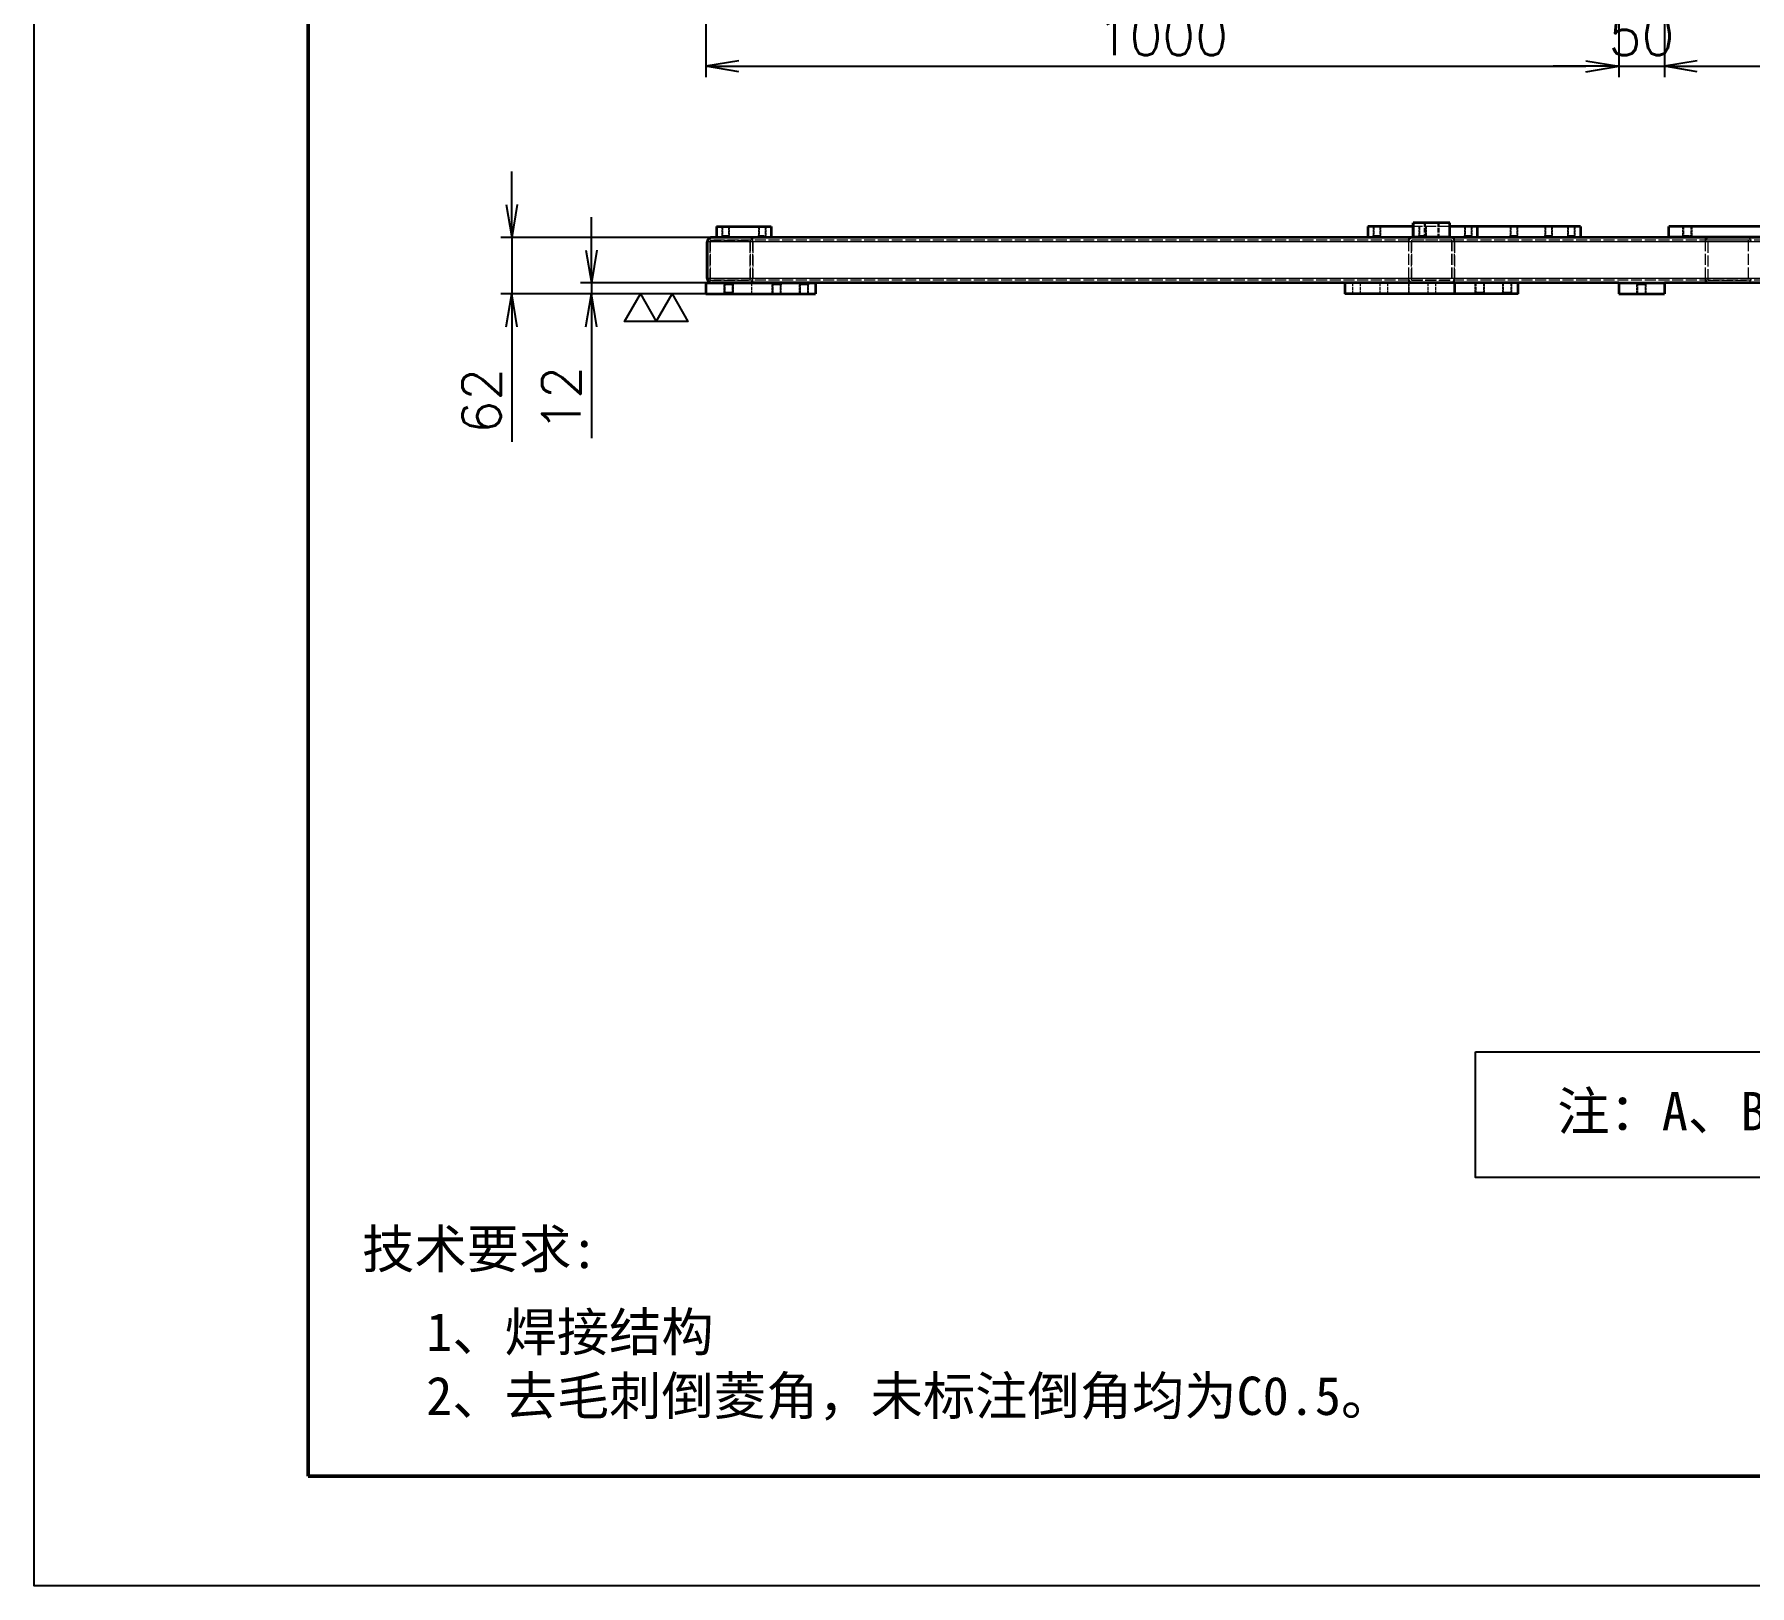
# Model space of a CAD drawing. Header units: millimetres. Extents: x -73083 to 81340, y -6859 to 6812.
# Drawn here: x -31801 to -29922, y -6850 to -5150 of the extents above; entities that cross this region are included whole.
import ezdxf

# ---------------------------------------------------------------- set-up
doc = ezdxf.new("R2010")
doc.units = ezdxf.units.MM
doc.linetypes.add('AM_ISO02W050', pattern=[7.5, 6, -1.5])
doc.linetypes.add('DASHED', pattern=[15, 12, -3])
doc.layers.add('A3', color=7, linetype='Continuous', plot=False)
for name, color, linetype, lineweight in [('AM_HID', 1, 'AM_ISO02W050', 25), ('AM_VIS', 7, 'Continuous', 50), ('SOLID LINE', 7, 'Continuous', 30)]:
    doc.layers.add(name, color=color, linetype=linetype, lineweight=lineweight)
doc.layers.add('word_dim', color=253, linetype='Continuous')
doc.styles.get("Standard").update_dxf_attribs({"font": 'romans.shx', "bigfont": 'bigfont.shx'})
doc.dimstyles.new('STANDARD1-12', dxfattribs={"dimscale": 12, "dimtxt": 3.5, "dimasz": 3, "dimexe": 1, "dimexo": 0, "dimgap": 1, "dimtad": 3, "dimdec": 1, "dimdsep": 46, "dimtxsty": 'Standard', "dimblk1": 'OPEN', "dimblk2": 'OPEN', "dimsah": 1, "dimcen": 0, "dimclrd": 256, "dimclre": 256, "dimclrt": 3, "dimadec": 0, "dimazin": 0, "dimtfac": 1, "dimtdec": 1, "dimtmove": 0, "dimatfit": 3, "dimldrblk": 'OPEN', "dimfxl": 0, "dimtolj": 1, "dimtzin": 0, "dimarcsym": 0})

# ---------------------------------------------------------------- blocks, each defined once
blk = doc.blocks.new('_Open')
at = {"color": 0, "lineweight": -2}
for p, q in [((-1, 0.167), (0, 0)), ((-1, -0.167), (0, 0)), ((0, 0), (-1, 0))]:
    blk.add_line(p, q, dxfattribs=at)
blk = doc.blocks.new('*D945')
at = {"layer": 'DEFPOINTS', "color": 0, "ltscale": 2}
for p in [(-31065.4, -4973.7), (-30065.3, -4973.8), (-30065.3, -5185.4)]:
    blk.add_point(p, dxfattribs=at)
at = {"layer": 'word_dim', "lineweight": -2, "ltscale": 2}
for p, q in [((-31065.4, -4973.7), (-31065.4, -5197.4)), ((-30065.3, -4973.8), (-30065.3, -5197.4)), ((-31029.4, -5185.4), (-30101.3, -5185.4))]:
    blk.add_line(p, q, dxfattribs=at)
at = {"layer": 'word_dim', "lineweight": -2, "ltscale": 2, "xscale": 36, "yscale": 36, "zscale": 36, "rotation": 180}
blk.add_blockref('_Open', (-31065.4, -5185.4), dxfattribs=at)
at = {"layer": 'word_dim', "lineweight": -2, "ltscale": 2, "xscale": 36, "yscale": 36, "zscale": 36}
blk.add_blockref('_Open', (-30065.3, -5185.4), dxfattribs=at)
at = {"layer": 'word_dim', "color": 3, "ltscale": 2, "insert": (-30565.4, -5152.4), "char_height": 42, "attachment_point": 5}
blk.add_mtext('\\A1;1000', dxfattribs=at)
blk = doc.blocks.new('*D946')
at = {"layer": 'DEFPOINTS', "color": 0, "ltscale": 2}
for p in [(-30065.3, -4973.7), (-30015.3, -4973.7), (-30015.3, -5185.4)]:
    blk.add_point(p, dxfattribs=at)
at = {"layer": 'word_dim', "lineweight": -2, "ltscale": 2}
for p, q in [((-30065.3, -4973.7), (-30065.3, -5197.4)), ((-30015.3, -4973.7), (-30015.3, -5197.4)), ((-30101.3, -5185.4), (-30137.3, -5185.4)), ((-30065.3, -5185.4), (-30015.3, -5185.4)), ((-29979.3, -5185.4), (-29943.3, -5185.4))]:
    blk.add_line(p, q, dxfattribs=at)
at = {"layer": 'word_dim', "lineweight": -2, "ltscale": 2, "xscale": 36, "yscale": 36, "zscale": 36}
blk.add_blockref('_Open', (-30065.3, -5185.4), dxfattribs=at)
at = {"layer": 'word_dim', "lineweight": -2, "ltscale": 2, "xscale": 36, "yscale": 36, "zscale": 36, "rotation": 180}
blk.add_blockref('_Open', (-30015.3, -5185.4), dxfattribs=at)
at = {"layer": 'word_dim', "color": 3, "ltscale": 2, "insert": (-30040.3, -5152.4), "char_height": 42, "attachment_point": 5}
blk.add_mtext('\\A1;50', dxfattribs=at)
blk = doc.blocks.new('*D947')
at = {"layer": 'DEFPOINTS', "color": 0, "ltscale": 2}
for p in [(-30015.3, -4973.7), (-28115.4, -4973.7), (-28115.4, -5185.4)]:
    blk.add_point(p, dxfattribs=at)
at = {"layer": 'word_dim', "lineweight": -2, "ltscale": 2}
for p, q in [((-30015.3, -4973.7), (-30015.3, -5197.4)), ((-28115.4, -4973.7), (-28115.4, -5197.4)), ((-29979.3, -5185.4), (-28151.4, -5185.4))]:
    blk.add_line(p, q, dxfattribs=at)
at = {"layer": 'word_dim', "lineweight": -2, "ltscale": 2, "xscale": 36, "yscale": 36, "zscale": 36, "rotation": 180}
blk.add_blockref('_Open', (-30015.3, -5185.4), dxfattribs=at)
at = {"layer": 'word_dim', "lineweight": -2, "ltscale": 2, "xscale": 36, "yscale": 36, "zscale": 36}
blk.add_blockref('_Open', (-28115.4, -5185.4), dxfattribs=at)
at = {"layer": 'word_dim', "color": 3, "ltscale": 2, "insert": (-29065.3, -5152.4), "char_height": 42, "attachment_point": 5}
blk.add_mtext('\\A1;1900', dxfattribs=at)
blk = doc.blocks.new('*D963')
at = {"layer": 'DEFPOINTS', "color": 0, "ltscale": 2}
for p in [(-31065.4, -5422.9), (-31190.9, -5434.9), (-31065.4, -5434.9)]:
    blk.add_point(p, dxfattribs=at)
at = {"layer": 'word_dim', "lineweight": -2, "ltscale": 2}
for p, q in [((-31190.9, -5386.9), (-31190.9, -5350.9)), ((-31065.4, -5422.9), (-31202.9, -5422.9)), ((-31190.9, -5422.9), (-31190.9, -5434.9)), ((-31065.4, -5434.9), (-31202.9, -5434.9)), ((-31190.9, -5470.9), (-31190.9, -5592.9))]:
    blk.add_line(p, q, dxfattribs=at)
at = {"layer": 'word_dim', "lineweight": -2, "ltscale": 2, "xscale": 36, "yscale": 36, "zscale": 36}
for p, rotation in [((-31190.9, -5422.9), 270), ((-31190.9, -5434.9), 90)]:
    blk.add_blockref('_Open', p, dxfattribs=dict(at, rotation=rotation))
at = {"layer": 'word_dim', "color": 3, "ltscale": 2, "insert": (-31223.9, -5549.9), "char_height": 42, "attachment_point": 5, "rotation": 90}
blk.add_mtext('\\A1;12', dxfattribs=at)
blk = doc.blocks.new('*D964')
at = {"layer": 'DEFPOINTS', "color": 0, "ltscale": 2}
for p in [(-31060.4, -5372.9), (-31278.1, -5434.9), (-31065.4, -5434.9)]:
    blk.add_point(p, dxfattribs=at)
at = {"layer": 'word_dim', "lineweight": -2, "ltscale": 2}
for p, q in [((-31278.1, -5336.9), (-31278.1, -5300.9)), ((-31060.4, -5372.9), (-31290.1, -5372.9)), ((-31278.1, -5372.9), (-31278.1, -5434.9)), ((-31065.4, -5434.9), (-31290.1, -5434.9)), ((-31278.1, -5470.9), (-31278.1, -5596.9))]:
    blk.add_line(p, q, dxfattribs=at)
at = {"layer": 'word_dim', "lineweight": -2, "ltscale": 2, "xscale": 36, "yscale": 36, "zscale": 36}
for p, rotation in [((-31278.1, -5372.9), 270), ((-31278.1, -5434.9), 90)]:
    blk.add_blockref('_Open', p, dxfattribs=dict(at, rotation=rotation))
at = {"layer": 'word_dim', "color": 3, "ltscale": 2, "insert": (-31311.1, -5551.9), "char_height": 42, "attachment_point": 5, "rotation": 90}
blk.add_mtext('\\A1;62', dxfattribs=at)

msp = doc.modelspace()

# ---------------------------------------------------------------- linework, layer by layer
at = {"layer": 'A3', "linetype": 'Continuous'}
msp.add_lwpolyline([(-31801.16402, -1810.23226), (-24673.16402, -1810.23226), (-24673.16402, -6850.23226), (-31801.16402, -6850.23226)], close=True, dxfattribs=at)
at = {"layer": 'AM_HID', "linetype": 'DASHED', "lineweight": 13, "ltscale": 0.000259399}
for p, q in [((-31053.85158, -5372.87659), (-31053.85158, -5372.88697)), ((-30993.85158, -5372.87696), (-30993.85158, -5372.88733))]:
    msp.add_line(p, q, dxfattribs=at)
at = {"layer": 'AM_HID', "linetype": 'DASHED', "lineweight": 13}
for p, q in [((-31053.85158, -5372.88697), (-30993.85158, -5372.88733)), ((-30250.36159, -5360.88123), (-30290.37294, -5360.88099)), ((-30295.36257, -5377.88245), (-31063.86257, -5377.87598)), ((-31060.86281, -5419.8761), (-31060.86257, -5375.8761)), ((-31060.85158, -5375.87635), (-31060.85182, -5419.87635)), ((-31060.85182, -5419.87647), (-31060.85158, -5375.87647)), ((-31060.85158, -5375.87635), (-31016.85207, -5375.87659)), ((-27069.86012, -5375.89991), (-31060.85158, -5375.87647)), ((-31016.86257, -5419.87647), (-31016.86208, -5375.87647)), ((-31016.85207, -5375.87659), (-31016.85231, -5419.87659)), ((-31016.85231, -5419.87671), (-31016.85207, -5375.87671)), ((-31013.86257, -5417.87647), (-31013.86208, -5377.87647)), ((-30295.3622, -5377.88245), (-31013.86208, -5377.87647)), ((-30295.35964, -5377.88282), (-31013.85964, -5377.87684)), ((-30295.35939, -5377.88282), (-31013.85939, -5377.87684)), ((-30295.35634, -5377.88245), (-31013.85622, -5377.87647)), ((-30295.35597, -5377.88245), (-31013.85597, -5377.87647)), ((-30295.35439, -5377.88196), (-31013.85426, -5377.87598)), ((-31013.85426, -5417.87598), (-31013.85402, -5377.87598)), ((-30295.35402, -5377.88196), (-31013.85402, -5377.87598)), ((-31013.85207, -5377.87659), (-31013.85231, -5417.87659)), ((-31013.85231, -5417.87684), (-31013.85207, -5377.87684)), ((-27116.86061, -5377.89966), (-31013.85207, -5377.87684)), ((-30295.36818, -5417.88074), (-30295.36794, -5377.88074)), ((-27835.36769, -5377.89515), (-30295.36794, -5377.88074)), ((-30295.36073, -5417.88062), (-30295.36049, -5377.88062)), ((-30295.35439, -5417.88196), (-30295.35402, -5377.88196)), ((-30292.36794, -5375.88074), (-30292.36818, -5419.88074)), ((-30292.36073, -5419.88062), (-30292.36049, -5375.88062)), ((-30248.36049, -5375.88086), (-30292.36049, -5375.88062)), ((-30248.36769, -5375.88099), (-30248.36806, -5419.88099)), ((-30248.36049, -5375.88086), (-30248.36073, -5419.88086)), ((-30245.36781, -5377.88099), (-30245.36794, -5417.88099)), ((-27885.36757, -5377.89478), (-30245.36781, -5377.88099)), ((-29970.36391, -5377.88233), (-30245.36391, -5377.88062)), ((-29970.36354, -5377.88233), (-30245.36354, -5377.88062)), ((-30245.36049, -5377.88086), (-30245.36073, -5417.88086)), ((-29970.35671, -5377.88221), (-30245.35671, -5377.88062)), ((-30245.35658, -5417.88062), (-30245.35634, -5377.88062)), ((-29970.35634, -5377.88221), (-30245.35634, -5377.88062)), ((-29970.36073, -5417.88257), (-29970.36049, -5377.88257)), ((-29970.35658, -5417.88221), (-29970.35634, -5377.88221)), ((-29967.36073, -5419.88257), (-29967.36049, -5375.88257)), ((-29923.36049, -5375.88282), (-29967.36049, -5375.88257)), ((-29923.36049, -5375.88282), (-29923.36073, -5419.88282)), ((-30295.36281, -5417.88245), (-31063.86281, -5417.87598)), ((-31060.85182, -5419.87635), (-31016.85231, -5419.87659)), ((-27069.86037, -5419.89991), (-31060.85182, -5419.87647)), ((-31058.85182, -5422.87635), (-31018.85231, -5422.87659)), ((-30295.36244, -5417.88245), (-31013.86257, -5417.87647)), ((-30295.36, -5417.88282), (-31013.86012, -5417.87684)), ((-30295.35964, -5417.88282), (-31013.85964, -5417.87684)), ((-30295.35671, -5417.88245), (-31013.85671, -5417.87647)), ((-30295.35634, -5417.88245), (-31013.85622, -5417.87647)), ((-30295.35475, -5417.88196), (-31013.85475, -5417.87598)), ((-30295.35439, -5417.88196), (-31013.85426, -5417.87598)), ((-27116.86086, -5417.89966), (-31013.85231, -5417.87684)), ((-27835.36794, -5417.89515), (-30295.36818, -5417.88074)), ((-30292.36073, -5419.88062), (-30248.36073, -5419.88086)), ((-30290.36073, -5422.88062), (-30250.36073, -5422.88086)), ((-27885.36781, -5417.89478), (-30245.36794, -5417.88099)), ((-29970.36415, -5417.88233), (-30245.36415, -5417.88062)), ((-29970.36379, -5417.88233), (-30245.36379, -5417.88062)), ((-29970.35695, -5417.88221), (-30245.35695, -5417.88062)), ((-29970.35658, -5417.88221), (-30245.35658, -5417.88062)), ((-30015.33461, -5422.8827), (-30065.33461, -5422.88233)), ((-29967.36073, -5419.88257), (-29923.36073, -5419.88282)), ((-29965.36073, -5422.88257), (-29925.36073, -5422.88282))]:
    msp.add_line(p, q, dxfattribs=at)
at = {"layer": 'AM_HID', "linetype": 'DASHED', "lineweight": 13, "ltscale": 0.25}
for p, q in [((-31047.86476, -5360.87647), (-31047.86476, -5370.87647)), ((-31047.86403, -5360.87647), (-31047.86403, -5370.87647)), ((-31047.85939, -5360.88148), (-31047.85939, -5370.88148)), ((-31047.85866, -5360.88148), (-31047.85866, -5370.88148)), ((-31047.85231, -5360.88709), (-31047.85231, -5370.88709)), ((-31047.85158, -5360.88709), (-31047.85158, -5370.88709)), ((-31039.86476, -5360.87659), (-31039.86476, -5370.87659)), ((-31039.86403, -5360.87659), (-31039.86403, -5370.87659)), ((-31039.85939, -5360.8816), (-31039.85939, -5370.8816)), ((-31039.85866, -5360.8816), (-31039.85866, -5370.8816)), ((-31039.85231, -5360.88709), (-31039.85231, -5370.88709)), ((-31039.85158, -5360.88709), (-31039.85158, -5370.88709)), ((-31007.86476, -5360.87671), (-31007.86476, -5370.87671)), ((-31007.86403, -5360.87671), (-31007.86403, -5370.87671)), ((-31007.85939, -5360.88172), (-31007.85939, -5370.88172)), ((-31007.85866, -5360.88172), (-31007.85866, -5370.88172)), ((-31007.85231, -5360.88733), (-31007.85231, -5370.88733)), ((-31007.85158, -5360.88733), (-31007.85158, -5370.88733)), ((-30999.86476, -5360.87684), (-30999.86476, -5370.87684)), ((-30999.86403, -5360.87684), (-30999.86403, -5370.87684)), ((-30999.85939, -5360.88172), (-30999.85939, -5370.88172)), ((-30999.85866, -5360.88172), (-30999.85866, -5370.88172)), ((-30999.85231, -5360.88733), (-30999.85231, -5370.88733)), ((-30999.85158, -5360.88733), (-30999.85158, -5370.88733)), ((-30334.36574, -5360.88074), (-30334.36574, -5370.88074)), ((-30334.36549, -5360.88074), (-30334.36549, -5370.88074)), ((-30326.36574, -5360.88074), (-30326.36574, -5370.88074)), ((-30326.36549, -5360.88074), (-30326.36549, -5370.88074)), ((-30284.34743, -5360.88099), (-30284.34755, -5370.88099)), ((-30284.34755, -5360.88099), (-30284.34755, -5370.88099)), ((-30276.34743, -5360.88111), (-30276.34755, -5370.88111)), ((-30276.34755, -5360.88111), (-30276.34755, -5370.88111)), ((-30234.36574, -5360.88135), (-30234.36574, -5370.88135)), ((-30234.36549, -5360.88135), (-30234.36549, -5370.88135)), ((-30226.36574, -5360.88135), (-30226.36574, -5370.88135)), ((-30226.36549, -5360.88135), (-30226.36549, -5370.88135)), ((-30184.34743, -5360.8816), (-30184.34755, -5370.8816)), ((-30184.34755, -5360.8816), (-30184.34755, -5370.8816)), ((-30176.34743, -5360.8816), (-30176.34755, -5370.8816)), ((-30176.34755, -5360.8816), (-30176.34755, -5370.8816)), ((-30146.34743, -5360.88184), (-30146.34755, -5370.88184)), ((-30146.34755, -5360.88184), (-30146.34755, -5370.88184)), ((-30138.34743, -5360.88184), (-30138.34755, -5370.88184)), ((-30138.34755, -5360.88184), (-30138.34755, -5370.88184)), ((-30121.34743, -5360.88196), (-30121.34755, -5370.88196)), ((-30121.34755, -5360.88196), (-30121.34755, -5370.88196)), ((-30113.34743, -5360.88196), (-30113.34755, -5370.88196)), ((-30113.34755, -5360.88196), (-30113.34755, -5370.88196)), ((-29995.36012, -5360.86182), (-29995.36012, -5370.86182)), ((-29985.36012, -5360.86182), (-29985.36012, -5370.86182)), ((-31045.39259, -5422.87916), (-31045.39259, -5432.87916)), ((-31045.39235, -5422.87916), (-31045.39235, -5432.87916)), ((-31045.39211, -5434.87916), (-31045.39211, -5424.87916)), ((-31045.39186, -5434.87916), (-31045.39186, -5424.87916)), ((-31035.39259, -5422.87928), (-31035.39259, -5432.87928)), ((-31035.39235, -5422.87928), (-31035.39235, -5432.87928)), ((-31035.39211, -5434.87928), (-31035.39211, -5424.87928)), ((-31035.39186, -5434.87928), (-31035.39186, -5424.87928)), ((-30992.89113, -5434.87952), (-30992.89113, -5424.87952)), ((-30982.89113, -5434.87964), (-30982.89113, -5424.87964)), ((-30962.89113, -5434.87977), (-30962.89113, -5424.87977)), ((-30952.89113, -5434.87989), (-30952.89113, -5424.87989)), ((-30222.85439, -5422.88111), (-30222.85439, -5432.88111)), ((-30212.85439, -5422.88123), (-30212.85439, -5432.88123)), ((-30192.85439, -5422.88123), (-30192.85439, -5432.88123)), ((-30182.85439, -5422.88135), (-30182.85439, -5432.88135)), ((-30045.33486, -5434.86109), (-30045.33473, -5424.86109)), ((-30035.33486, -5434.86109), (-30035.33473, -5424.86109))]:
    msp.add_line(p, q, dxfattribs=at)
at = {"layer": 'AM_HID', "linetype": 'DASHED', "lineweight": 13, "ltscale": 0.033826}
for p, q in [((-31047.18825, -5372.04822), (-31047.86476, -5370.87647)), ((-31047.18752, -5372.04822), (-31047.86403, -5370.87647)), ((-31047.18288, -5372.05323), (-31047.85939, -5370.88148)), ((-31047.18215, -5372.05323), (-31047.85866, -5370.88148)), ((-31047.1758, -5372.05884), (-31047.85231, -5370.88709)), ((-31040.54128, -5372.04835), (-31039.86476, -5370.87659)), ((-31040.54054, -5372.04835), (-31039.86403, -5370.87659)), ((-31040.52882, -5372.05884), (-31039.85231, -5370.88709)), ((-31040.52809, -5372.05884), (-31039.85158, -5370.88709)), ((-31007.18825, -5372.04847), (-31007.86476, -5370.87671)), ((-31007.18752, -5372.04847), (-31007.86403, -5370.87671)), ((-31007.18288, -5372.05347), (-31007.85939, -5370.88172)), ((-31007.18215, -5372.05347), (-31007.85866, -5370.88172)), ((-31000.54128, -5372.04859), (-30999.86476, -5370.87684)), ((-31000.54054, -5372.04859), (-30999.86403, -5370.87684)), ((-31000.5359, -5372.05347), (-30999.85939, -5370.88172)), ((-31000.53517, -5372.05347), (-30999.85866, -5370.88172)), ((-31000.52882, -5372.05909), (-30999.85231, -5370.88733)), ((-31000.52809, -5372.05909), (-30999.85158, -5370.88733)), ((-30333.68898, -5372.0525), (-30334.36549, -5370.88074)), ((-30327.04225, -5372.0525), (-30326.36574, -5370.88074)), ((-30327.04201, -5372.0525), (-30326.36549, -5370.88074)), ((-30283.67104, -5372.05274), (-30284.34755, -5370.88099)), ((-30233.68898, -5372.05311), (-30234.36549, -5370.88135)), ((-30227.04225, -5372.05311), (-30226.36574, -5370.88135)), ((-30227.04201, -5372.05311), (-30226.36549, -5370.88135)), ((-30183.67104, -5372.05335), (-30184.34755, -5370.8816)), ((-30177.02406, -5372.05335), (-30176.34755, -5370.8816)), ((-30177.02406, -5372.05335), (-30176.34755, -5370.8816)), ((-30145.67104, -5372.05359), (-30146.34755, -5370.88184)), ((-30139.02406, -5372.05359), (-30138.34755, -5370.88184)), ((-30139.02406, -5372.05359), (-30138.34755, -5370.88184)), ((-30120.67104, -5372.05372), (-30121.34755, -5370.88196)), ((-30114.02406, -5372.05372), (-30113.34755, -5370.88196)), ((-30114.02406, -5372.05372), (-30113.34755, -5370.88196))]:
    msp.add_line(p, q, dxfattribs=at)
at = {"layer": 'AM_HID', "linetype": 'DASHED', "lineweight": 13, "ltscale": 0.147937}
for p, q in [((-31047.85158, -5370.88709), (-31041.9341, -5370.88709)), ((-31007.85158, -5370.88733), (-31001.9341, -5370.88733))]:
    msp.add_line(p, q, dxfattribs=at)
at = {"layer": 'AM_HID', "linetype": 'DASHED', "lineweight": 13, "ltscale": 0.033823}
for p, q in [((-31047.17531, -5372.05884), (-31047.85158, -5370.88709)), ((-31040.5359, -5372.05323), (-31039.85939, -5370.8816)), ((-31040.53517, -5372.05323), (-31039.85866, -5370.8816)), ((-31007.1758, -5372.05897), (-31007.85231, -5370.88733)), ((-30277.02406, -5372.05274), (-30276.34755, -5370.88111)), ((-30277.02406, -5372.05274), (-30276.34755, -5370.88111))]:
    msp.add_line(p, q, dxfattribs=at)
at = {"layer": 'AM_HID', "linetype": 'DASHED', "lineweight": 13, "ltscale": 0.3}
for p, q in [((-31047.18825, -5360.87647), (-31047.18825, -5372.87647)), ((-31047.18752, -5360.87647), (-31047.18752, -5372.87647)), ((-31047.18288, -5360.88148), (-31047.18288, -5372.88148)), ((-31047.18215, -5360.88148), (-31047.18215, -5372.88148)), ((-31047.1758, -5360.88709), (-31047.1758, -5372.88709)), ((-31047.17507, -5360.88709), (-31047.17531, -5372.88709)), ((-31040.54128, -5360.87659), (-31040.54128, -5372.87659)), ((-31040.54054, -5360.87659), (-31040.54054, -5372.87659)), ((-31040.5359, -5360.88148), (-31040.5359, -5372.88148)), ((-31040.53517, -5360.88148), (-31040.53517, -5372.88148)), ((-31040.52882, -5360.88709), (-31040.52882, -5372.88709)), ((-31040.52809, -5360.88709), (-31040.52809, -5372.88709)), ((-31007.18825, -5360.87671), (-31007.18825, -5372.87671)), ((-31007.18752, -5360.87671), (-31007.18752, -5372.87671)), ((-31007.18288, -5360.88172), (-31007.18288, -5372.88172)), ((-31007.18215, -5360.88172), (-31007.18215, -5372.88172)), ((-31007.1758, -5360.88733), (-31007.1758, -5372.88733)), ((-31007.17507, -5360.88733), (-31007.17531, -5372.88733)), ((-31000.54128, -5360.87684), (-31000.54128, -5372.87684)), ((-31000.54054, -5360.87684), (-31000.54054, -5372.87684)), ((-31000.5359, -5360.88172), (-31000.5359, -5372.88172)), ((-31000.53517, -5360.88172), (-31000.53517, -5372.88172)), ((-31000.52882, -5360.88733), (-31000.52882, -5372.88733)), ((-31000.52809, -5360.88733), (-31000.52809, -5372.88733)), ((-30333.68923, -5360.88074), (-30333.68935, -5372.88074)), ((-30333.68898, -5360.88074), (-30333.68898, -5372.88074)), ((-30327.04225, -5360.88074), (-30327.04225, -5372.88074)), ((-30327.04189, -5360.88074), (-30327.04201, -5372.88074)), ((-30290.34743, -5360.88099), (-30290.34743, -5372.88099)), ((-30283.67104, -5360.88099), (-30283.67116, -5372.88099)), ((-30283.67091, -5360.88099), (-30283.67104, -5372.88099)), ((-30277.02406, -5360.88111), (-30277.02406, -5372.88111)), ((-30277.02394, -5360.88111), (-30277.02406, -5372.88111)), ((-30233.68923, -5360.88135), (-30233.68935, -5372.88135)), ((-30233.68898, -5360.88135), (-30233.68898, -5372.88135)), ((-30227.04225, -5360.88135), (-30227.04225, -5372.88135)), ((-30227.04189, -5360.88135), (-30227.04201, -5372.88135)), ((-30183.67104, -5360.8816), (-30183.67116, -5372.8816)), ((-30183.67091, -5360.8816), (-30183.67104, -5372.8816)), ((-30177.02406, -5360.8816), (-30177.02406, -5372.8816)), ((-30177.02394, -5360.8816), (-30177.02406, -5372.8816)), ((-30145.67104, -5360.88184), (-30145.67116, -5372.88184)), ((-30145.67091, -5360.88184), (-30145.67104, -5372.88184)), ((-30139.02406, -5360.88184), (-30139.02406, -5372.88184)), ((-30139.02394, -5360.88184), (-30139.02406, -5372.88184)), ((-30120.67104, -5360.88196), (-30120.67116, -5372.88196)), ((-30120.67091, -5360.88196), (-30120.67104, -5372.88196)), ((-30114.02394, -5360.88196), (-30114.02406, -5372.88196)), ((-30114.02406, -5360.88196), (-30114.02406, -5372.88196)), ((-29994.54811, -5360.86182), (-29994.54823, -5372.86182)), ((-29986.17214, -5360.86182), (-29986.17214, -5372.86182)), ((-31044.58058, -5422.87916), (-31044.58058, -5434.87916)), ((-31044.58034, -5422.87916), (-31044.58034, -5434.87916)), ((-31044.57985, -5422.87623), (-31044.58009, -5434.87623)), ((-31044.58009, -5434.87916), (-31044.58009, -5422.87916)), ((-31044.57961, -5422.87623), (-31044.57985, -5434.87623)), ((-31044.57985, -5434.87916), (-31044.57985, -5422.87916)), ((-31036.20461, -5422.87928), (-31036.20461, -5434.87928)), ((-31036.20436, -5422.87928), (-31036.20436, -5434.87928)), ((-31036.20387, -5422.87623), (-31036.20412, -5434.87623)), ((-31036.20412, -5434.87916), (-31036.20412, -5422.87916)), ((-31036.20363, -5422.87623), (-31036.20387, -5434.87623)), ((-31036.20387, -5434.87916), (-31036.20387, -5422.87916)), ((-31015.39137, -5422.8794), (-31015.39137, -5434.8794)), ((-30992.08083, -5422.87659), (-30992.08083, -5434.87659)), ((-30992.07912, -5434.87952), (-30992.07912, -5422.87952)), ((-30983.70485, -5422.87671), (-30983.70485, -5434.87671)), ((-30983.70314, -5434.87964), (-30983.70314, -5422.87964)), ((-30962.08083, -5422.87684), (-30962.08083, -5434.87684)), ((-30962.07912, -5434.87989), (-30962.07912, -5422.87989)), ((-30953.70485, -5422.87696), (-30953.70485, -5434.87696)), ((-30953.70314, -5434.87989), (-30953.70314, -5422.87989)), ((-30357.0746, -5422.88489), (-30357.07472, -5434.88489)), ((-30348.69862, -5422.88489), (-30348.69875, -5434.88489)), ((-30327.0746, -5422.88514), (-30327.07472, -5434.88514)), ((-30318.69862, -5422.88514), (-30318.69875, -5434.88514)), ((-30295.38661, -5422.88538), (-30295.38673, -5434.88538)), ((-30295.35439, -5434.88074), (-30295.35426, -5422.88074)), ((-30274.57472, -5422.8855), (-30274.57472, -5434.8855)), ((-30274.57472, -5422.8855), (-30274.57472, -5434.8855)), ((-30266.19862, -5422.88563), (-30266.19875, -5434.88563)), ((-30266.19862, -5422.88563), (-30266.19875, -5434.88563)), ((-30222.04237, -5422.88111), (-30222.04237, -5434.88111)), ((-30213.6664, -5422.88111), (-30213.6664, -5434.88111)), ((-30192.04237, -5422.88135), (-30192.04237, -5434.88135)), ((-30183.6664, -5422.88135), (-30183.6664, -5434.88135)), ((-30044.52284, -5434.86109), (-30044.52272, -5422.86109)), ((-30036.14687, -5434.86109), (-30036.14674, -5422.86109))]:
    msp.add_line(p, q, dxfattribs=at)
at = {"layer": 'AM_HID', "linetype": 'DASHED', "lineweight": 13, "ltscale": 0.147943}
for p, q in [((-31045.7693, -5370.88709), (-31039.85158, -5370.88709)), ((-31005.7693, -5370.88733), (-30999.85158, -5370.88733))]:
    msp.add_line(p, q, dxfattribs=at)
at = {"layer": 'AM_HID', "linetype": 'DASHED', "lineweight": 13, "ltscale": 0.125}
for p, q in [((-31013.85402, -5377.87598), (-31013.85402, -5372.87598)), ((-30295.35402, -5377.88196), (-30295.35402, -5372.88196)), ((-30245.35646, -5377.88062), (-30245.35634, -5372.88062)), ((-31013.85451, -5422.87598), (-31013.85451, -5417.87598)), ((-30295.35439, -5422.88196), (-30295.35439, -5417.88196)), ((-30245.35671, -5422.88062), (-30245.35671, -5417.88062)), ((-29970.35671, -5422.88221), (-29970.35671, -5417.88221))]:
    msp.add_line(p, q, dxfattribs=at)
at = {"layer": 'AM_HID', "linetype": 'DASHED', "lineweight": 13, "ltscale": 0.03382}
msp.add_line((-31007.17531, -5372.05897), (-31007.85158, -5370.88733), dxfattribs=at)
at = {"layer": 'AM_HID', "linetype": 'DASHED', "lineweight": 13, "ltscale": 0.033824}
for p, q in [((-30333.68935, -5372.0525), (-30334.36574, -5370.88074)), ((-30283.67116, -5372.05274), (-30284.34755, -5370.88099)), ((-30233.68935, -5372.05311), (-30234.36574, -5370.88135)), ((-30183.67116, -5372.05335), (-30184.34755, -5370.8816)), ((-30145.67116, -5372.05359), (-30146.34755, -5370.88184)), ((-30120.67116, -5372.05372), (-30121.34755, -5370.88196))]:
    msp.add_line(p, q, dxfattribs=at)
at = {"layer": 'AM_HID', "linetype": 'DASHED', "lineweight": 13, "ltscale": 0.187759}
for p, q in [((-30334.36549, -5370.88074), (-30326.85512, -5370.88074)), ((-30333.87587, -5370.88074), (-30326.36549, -5370.88074)), ((-30284.34755, -5370.88099), (-30276.83717, -5370.88111)), ((-30234.36549, -5370.88135), (-30226.85512, -5370.88135)), ((-30233.87587, -5370.88135), (-30226.36549, -5370.88135)), ((-30184.34755, -5370.8816), (-30176.83717, -5370.8816)), ((-30146.34755, -5370.88184), (-30138.83717, -5370.88184)), ((-30121.34755, -5370.88196), (-30113.83717, -5370.88196))]:
    msp.add_line(p, q, dxfattribs=at)
at = {"layer": 'AM_HID', "linetype": 'DASHED', "lineweight": 13, "ltscale": 0.187756}
for p, q in [((-30283.8578, -5370.88099), (-30276.34755, -5370.88111)), ((-30183.8578, -5370.8816), (-30176.34755, -5370.8816)), ((-30145.8578, -5370.88184), (-30138.34755, -5370.88184)), ((-30120.8578, -5370.88196), (-30113.34755, -5370.88196))]:
    msp.add_line(p, q, dxfattribs=at)
at = {"layer": 'AM_HID', "linetype": 'DASHED', "lineweight": 13, "ltscale": 0.4}
for p, q in [((-30278.37294, -5356.86182), (-30278.37306, -5372.86182)), ((-30278.36037, -5356.86182), (-30278.36049, -5372.86182)), ((-30277.29054, -5356.86182), (-30277.29054, -5372.86182)), ((-30277.27785, -5356.86182), (-30277.27797, -5372.86182)), ((-30263.45546, -5356.86182), (-30263.45558, -5372.86182)), ((-30263.44289, -5356.86194), (-30263.44289, -5372.86194)), ((-30262.37294, -5356.86182), (-30262.37306, -5372.86182)), ((-30262.36037, -5356.86194), (-30262.36049, -5372.86194)), ((-30250.37294, -5372.86194), (-30250.37282, -5356.86194))]:
    msp.add_line(p, q, dxfattribs=at)
at = {"layer": 'AM_HID', "linetype": 'DASHED', "lineweight": 13, "ltscale": 0.184927}
for p, q in [((-29995.36012, -5370.86182), (-29987.96303, -5370.86182)), ((-30037.93764, -5424.86109), (-30045.33473, -5424.86109))]:
    msp.add_line(p, q, dxfattribs=at)
at = {"layer": 'AM_HID', "linetype": 'DASHED', "lineweight": 13, "ltscale": 0.040597}
msp.add_line((-29994.54823, -5372.26819), (-29995.36012, -5370.86182), dxfattribs=at)
at = {"layer": 'AM_HID', "linetype": 'DASHED', "lineweight": 13, "ltscale": 0.18493}
for p, q in [((-29992.75734, -5370.86182), (-29985.36012, -5370.86182)), ((-30035.33473, -5424.86109), (-30042.73195, -5424.86109)), ((-31042.78957, -5432.87916), (-31035.39235, -5432.87928))]:
    msp.add_line(p, q, dxfattribs=at)
at = {"layer": 'AM_HID', "linetype": 'DASHED', "lineweight": 13, "ltscale": 0.040602}
for p, q in [((-29986.17214, -5372.26832), (-29985.36012, -5370.86182)), ((-31044.58009, -5423.47266), (-31045.39211, -5424.87916)), ((-31044.57985, -5423.47266), (-31045.39186, -5424.87916)), ((-31036.20412, -5423.47278), (-31035.39211, -5424.87928)), ((-31036.20387, -5423.47278), (-31035.39186, -5424.87928)), ((-31044.58058, -5434.28565), (-31045.39259, -5432.87916)), ((-31044.58034, -5434.28565), (-31045.39235, -5432.87916)), ((-30222.04237, -5434.2876), (-30222.85439, -5432.88111)), ((-30192.04237, -5434.28773), (-30192.85439, -5432.88123))]:
    msp.add_line(p, q, dxfattribs=at)
at = {"layer": 'AM_HID', "linetype": 'DASHED', "lineweight": 13, "ltscale": 0.124997}
msp.add_line((-29970.35646, -5377.88221), (-29970.35634, -5372.88233), dxfattribs=at)
at = {"layer": 'AM_HID', "linetype": 'DASHED', "lineweight": 13, "ltscale": 0.000335693}
for p, q in [((-31063.86501, -5377.87635), (-31063.85158, -5377.87635)), ((-31060.86501, -5375.87635), (-31060.85158, -5375.87635))]:
    msp.add_line(p, q, dxfattribs=at)
at = {"layer": 'AM_HID', "linetype": 'DASHED', "lineweight": 13, "ltscale": 0.234698}
for p, q in [((-31036.00392, -5424.87916), (-31045.39186, -5424.87916)), ((-31035.39186, -5424.87928), (-31044.7798, -5424.87916)), ((-30983.50319, -5424.87964), (-30992.89113, -5424.87952)), ((-30982.89113, -5424.87964), (-30992.27907, -5424.87952)), ((-30953.50319, -5424.87989), (-30962.89113, -5424.87977)), ((-30952.89113, -5424.87989), (-30962.27907, -5424.87977)), ((-30222.85439, -5432.88111), (-30213.46645, -5432.88123)), ((-30222.24233, -5432.88111), (-30212.85439, -5432.88123)), ((-30192.85439, -5432.88123), (-30183.46645, -5432.88135)), ((-30192.24233, -5432.88135), (-30182.85439, -5432.88135))]:
    msp.add_line(p, q, dxfattribs=at)
at = {"layer": 'AM_HID', "linetype": 'DASHED', "lineweight": 13, "ltscale": 0.040599}
for p, q in [((-30992.07912, -5423.47315), (-30992.89113, -5424.87952)), ((-30983.70314, -5423.47327), (-30982.89113, -5424.87964)), ((-30962.07912, -5423.47339), (-30962.89113, -5424.87977)), ((-30953.70314, -5423.47352), (-30952.89113, -5424.87989)), ((-30044.52272, -5423.45472), (-30045.33473, -5424.86109)), ((-30036.14674, -5423.45472), (-30035.33473, -5424.86109)), ((-31036.20461, -5434.28565), (-31035.39259, -5432.87928)), ((-31036.20436, -5434.28565), (-31035.39235, -5432.87928)), ((-30213.6664, -5434.2876), (-30212.85439, -5432.88123)), ((-30183.6664, -5434.28773), (-30182.85439, -5432.88135))]:
    msp.add_line(p, q, dxfattribs=at)
at = {"layer": 'AM_HID', "linetype": 'DASHED', "lineweight": 13, "ltscale": 0.184924}
msp.add_line((-31045.39235, -5432.87916), (-31037.99538, -5432.87928), dxfattribs=at)
at = {"layer": 'AM_HID', "linetype": 'DASHED', "lineweight": 13}
for centre, radius, start, end in [((-31018.86208, -5377.87647), 5.00002, 359.99977153, 89.99973613), ((-31018.85207, -5377.87671), 4.99998, 359.99941218, 89.99937413), ((-31018.85866, -5377.87659), 5, 359.99981182, 89.92336778), ((-30290.36794, -5377.88074), 5.00001, 89.99959952, 179.99954056), ((-30290.36049, -5377.88062), 5, 90.73055954, 179.9996635), ((-30250.36049, -5377.88086), 5, 359.99966346, 89.26876928), ((-30250.36781, -5377.88099), 5.00001, 359.99976675, 88.31240619), ((-29965.36049, -5377.88257), 5, 90.74197278, 179.9996635), ((-29925.36049, -5377.88282), 5, 359.99966346, 89.25734921), ((-31018.86257, -5417.87635), 5.00002, 269.99932814, 359.99926055), ((-31018.85231, -5417.87684), 4.99998, 269.99993602, 359.99993035), ((-31018.8589, -5417.87659), 5, 270.07595603, 359.99981182), ((-30290.36818, -5417.88074), 5.00001, 179.99977278, 269.99974478), ((-30290.36073, -5417.88062), 5, 179.9996635, 269.99966282), ((-30250.36806, -5417.88099), 5.00001, 269.99960134, 359.99954271), ((-30250.36073, -5417.88086), 5, 269.99966282, 359.99966346), ((-29965.36073, -5417.88257), 5, 179.9996635, 269.99966282), ((-29925.36073, -5417.88282), 5, 269.99966282, 359.99966346)]:
    msp.add_arc(centre, radius, start, end, dxfattribs=at)
at = {"layer": 'AM_VIS', "linetype": 'Continuous'}
for p, q in [((-31501.16402, -1930.23226), (-31501.16402, -6730.23226)), ((-31501.16402, -6730.23226), (-24793.16402, -6730.23226))]:
    msp.add_line(p, q, dxfattribs=at)
at = {"layer": 'AM_VIS', "lineweight": 35}
for p, q in [((-31018.85182, -5372.87659), (-31058.85158, -5372.87635)), ((-27071.86012, -5372.89991), (-31058.85158, -5372.87647)), ((-31053.85158, -5360.88697), (-30993.85158, -5360.88733)), ((-30290.37294, -5360.88099), (-30340.36537, -5360.88074)), ((-30250.36049, -5372.88086), (-30290.36049, -5372.88062)), ((-30250.36037, -5372.86194), (-30290.36037, -5372.8617)), ((-30250.36025, -5356.86194), (-30290.36025, -5356.8617)), ((-30220.36537, -5360.88135), (-30250.36159, -5360.88123)), ((-30107.34743, -5360.88209), (-30220.36586, -5360.88135)), ((-29880.36012, -5372.86243), (-30010.36012, -5372.8617)), ((-29880.36, -5360.86243), (-30010.36, -5360.8617)), ((-29925.36049, -5372.88282), (-29965.36049, -5372.88257)), ((-31063.86257, -5377.87598), (-31063.86281, -5417.87598)), ((-31063.85182, -5417.87635), (-31063.85158, -5377.87635)), ((-31063.85158, -5377.87647), (-31063.85182, -5417.87647)), ((-31065.39089, -5422.87891), (-30945.39089, -5422.88001)), ((-30065.33461, -5422.88233), (-31058.85182, -5422.87647)), ((-30065.33461, -5422.86121), (-30015.33461, -5422.86133)), ((-28115.35085, -5422.8938), (-30015.33461, -5422.8827)), ((-31065.39113, -5434.87891), (-30945.39113, -5434.88001)), ((-30245.38673, -5434.88575), (-30365.38673, -5434.88477)), ((-30175.35439, -5434.88135), (-30245.3871, -5434.88099)), ((-30065.33461, -5434.86121), (-30015.33461, -5434.86133))]:
    msp.add_line(p, q, dxfattribs=at)
at = {"layer": 'AM_VIS', "lineweight": 35, "ltscale": 0.299741}
for p, q in [((-31053.85158, -5360.88697), (-31053.85158, -5372.87659)), ((-30993.85158, -5360.88733), (-30993.85158, -5372.87696))]:
    msp.add_line(p, q, dxfattribs=at)
at = {"layer": 'AM_VIS', "lineweight": 35, "ltscale": 0.3}
for p, q in [((-30340.36537, -5360.88074), (-30340.36549, -5372.88074)), ((-30220.36537, -5360.88135), (-30220.36549, -5372.88135)), ((-30107.34743, -5360.88209), (-30107.34743, -5372.88209)), ((-30010.36012, -5372.8617), (-30010.36, -5360.8617)), ((-31065.39089, -5422.87891), (-31065.39113, -5434.87891)), ((-30945.39089, -5422.88001), (-30945.39113, -5434.88001)), ((-30365.38661, -5422.88477), (-30365.38673, -5434.88477)), ((-30245.38661, -5422.88575), (-30245.38673, -5434.88575)), ((-30175.35439, -5434.88135), (-30175.35426, -5422.88135)), ((-30065.33461, -5422.86121), (-30065.33461, -5434.86121)), ((-30015.33461, -5422.86133), (-30015.33461, -5434.86133))]:
    msp.add_line(p, q, dxfattribs=at)
at = {"layer": 'AM_VIS', "lineweight": 35, "ltscale": 0.4}
for p, q in [((-30290.37294, -5372.8617), (-30290.37282, -5356.8617)), ((-30290.36037, -5372.8617), (-30290.36025, -5356.8617)), ((-30250.36037, -5372.86194), (-30250.36025, -5356.86194))]:
    msp.add_line(p, q, dxfattribs=at)
at = {"layer": 'AM_VIS', "lineweight": 35, "ltscale": 0.000280762}
for p, q in [((-30290.36171, -5372.8617), (-30290.37294, -5372.8617)), ((-30290.36159, -5356.8617), (-30290.37282, -5356.8617))]:
    msp.add_line(p, q, dxfattribs=at)
at = {"layer": 'AM_VIS', "lineweight": 35, "ltscale": 0.003681}
msp.add_line((-30250.22048, -5372.88318), (-30250.36769, -5372.88099), dxfattribs=at)
at = {"layer": 'AM_VIS', "lineweight": 13}
for p, q in [((-27066.86012, -5377.89991), (-31063.85158, -5377.87647)), ((-27066.86037, -5417.89991), (-31063.85182, -5417.87647))]:
    msp.add_line(p, q, dxfattribs=at)
at = {"layer": 'AM_VIS', "lineweight": 35}
for centre, radius, start, end in [((-31058.86257, -5377.8761), 5.00002, 89.99932632, 179.99926735), ((-31058.85866, -5377.87635), 5, 89.92027371, 179.99951324), ((-31058.85158, -5377.87647), 4.99998, 89.9999342, 179.99993671), ((-30290.36049, -5377.88062), 5, 89.999661, 90.73055954), ((-30250.36049, -5377.88086), 5, 89.26876928, 89.999661), ((-29965.36049, -5377.88257), 5, 89.999661, 90.74197278), ((-29925.36049, -5377.88282), 5, 89.25734921, 89.999661), ((-31058.86281, -5417.87598), 5.00002, 179.99977278, 269.99973112), ((-31058.8589, -5417.87635), 5, 179.99951324, 270.07905694), ((-31058.85182, -5417.87659), 4.99998, 179.99941761, 269.99937595)]:
    msp.add_arc(centre, radius, start, end, dxfattribs=at)
at = {"layer": 'word_dim', "color": 3, "ltscale": 2}
msp.add_lwpolyline([(-31102.5235, -5434.87891), (-31085.1835, -5464.91267), (-31154.5435, -5464.91267), (-31137.2035, -5434.87891), (-31119.8635, -5464.91267)], close=True, dxfattribs=at)
at = {"layer": 'word_dim', "color": 3, "linetype": 'Continuous', "ltscale": 5}
msp.add_lwpolyline([(-30222.33112, -6265.12798), (-29363.08416, -6265.12798), (-29363.08416, -6402.80905), (-30222.33112, -6402.80905)], close=True, dxfattribs=at)

# ---------------------------------------------------------------- texts
at = {"layer": 'SOLID LINE', "ltscale": 0.5, "char_height": 42}
for s, insert, width, attachment_point in [('{\\fSimHei|b0|i0|c134|p2;\\C3;注：A、B面的投图方向一致}', (-29789.06667, -6332.61765), 980.4354389, 5), ('\\pt252;{\\fSimHei|b0|i0|c134|p2;\\C3;技术要求:}', (-31442.04453, -6460.26054), 360.7263119, 1), ('\\pt252;{\\fSimHei|b0|i0|c134|p2;\\C3;\\P1、焊接结构\\P2、去毛刺倒菱角，未标注倒角均为C0.5。}', (-31371.85265, -6481.15504), 1339.0912226, 1)]:
    msp.add_mtext(s, dxfattribs=dict(at, insert=insert, width=width, attachment_point=attachment_point))

# ---------------------------------------------------------------- dimensions: what is measured, and where the dimension line sits
at = {"layer": 'word_dim', "color": 3, "ltscale": 2}
for base, p1, p2, override, picture, middle in [((-30065.33461, -5185.38687), (-31065.39089, -4973.73707), (-30065.33461, -4973.75361), {"dimdec": 0}, '*D945', (-30565.36275, -5152.38687)), ((-28115.35085, -5185.38687), (-30015.33461, -4973.74244), (-28115.35085, -4973.7331), {"dimtmove": 1}, '*D947', (-29065.34273, -5152.38687))]:
    dim = msp.add_linear_dim(base=base, p1=p1, p2=p2, dimstyle='STANDARD1-12', override=override, dxfattribs=at)
    dim.commit()
    dim.dimension.update_dxf_attribs({"geometry": picture, "text_midpoint": middle})
dim = msp.add_linear_dim(base=(-30015.33461, -5185.38687), p1=(-30065.33461, -4973.74268), p2=(-30015.33461, -4973.74244), dimstyle='STANDARD1-12', dxfattribs=at)
dim.commit()
dim.dimension.update_dxf_attribs({"geometry": '*D946', "text_midpoint": (-30040.33461, -5185.38687), "dimtype": 160})
for base, p1, picture, middle in [((-31278.09692, -5434.87891), (-31060.39796, -5372.87595), '*D964', (-31311.09692, -5551.87891)), ((-31190.92888, -5434.87891), (-31065.39113, -5422.87891), '*D963', (-31223.92888, -5549.87891))]:
    dim = msp.add_linear_dim(base=base, p1=p1, p2=(-31065.39113, -5434.87891), angle=90, dimstyle='STANDARD1-12', dxfattribs=at)
    dim.commit()
    dim.dimension.update_dxf_attribs({"geometry": picture, "text_midpoint": middle})

doc.saveas('drawing.dxf')
